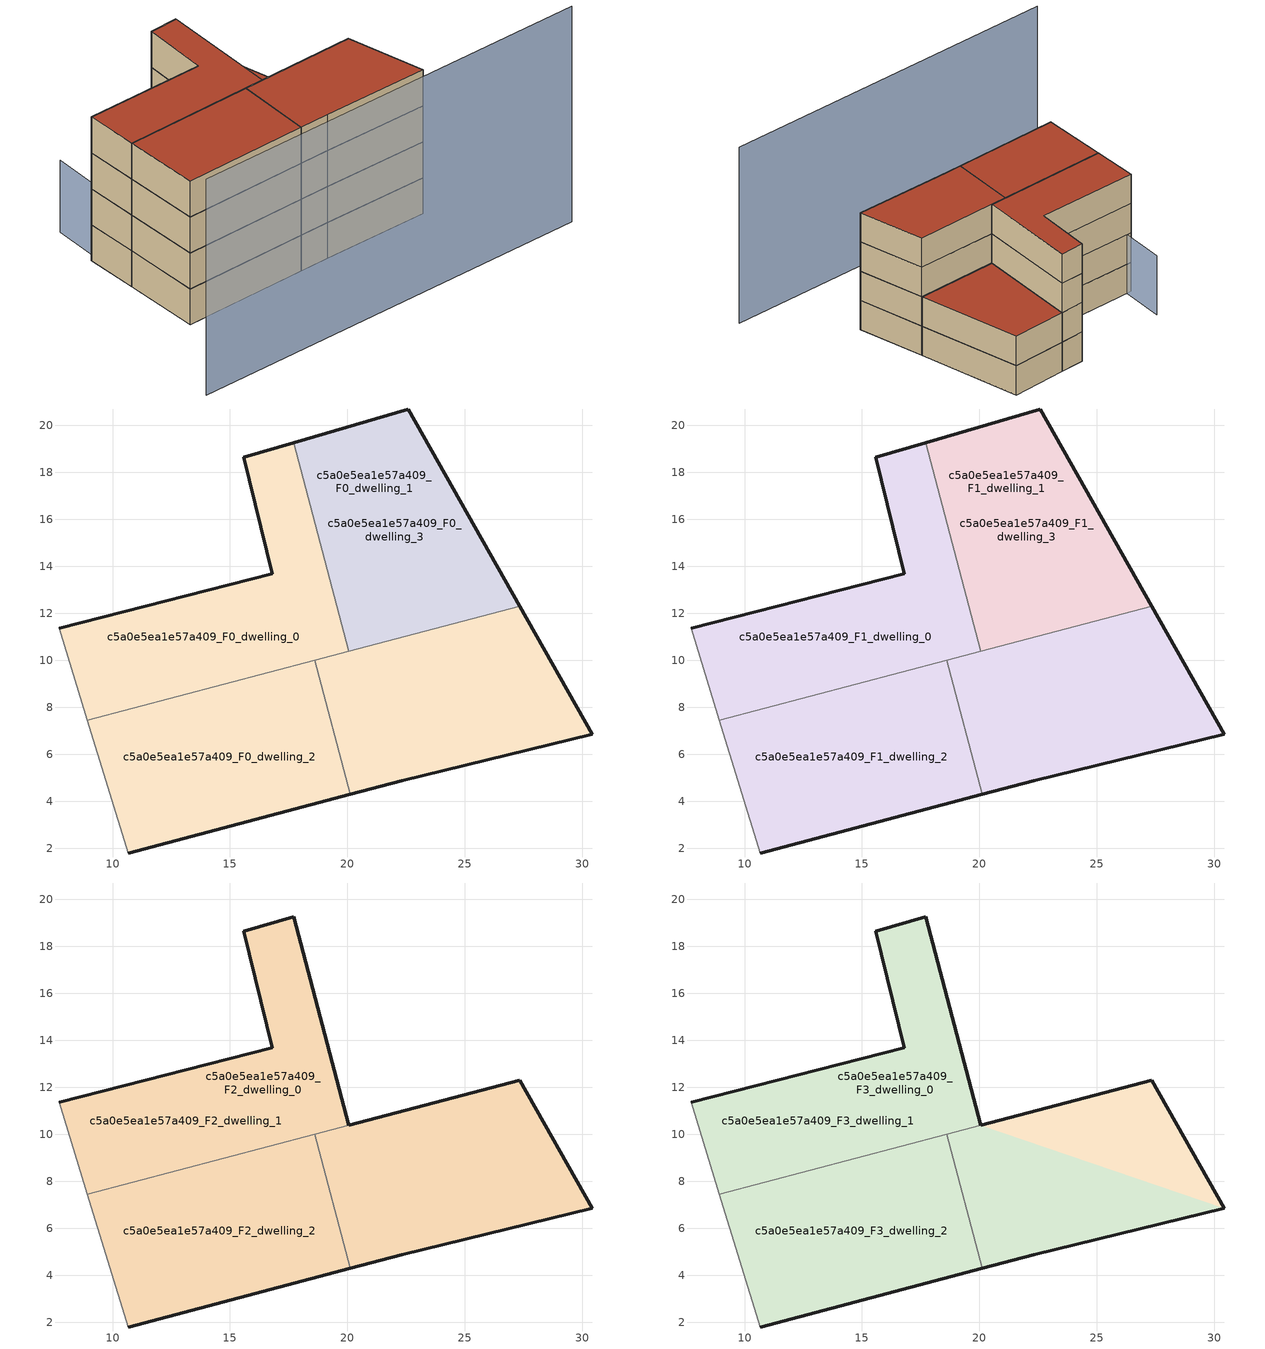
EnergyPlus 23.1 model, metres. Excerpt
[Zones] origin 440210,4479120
c5a0e5ea1e57a409_F0_dwelling_0
 floor ground (EU_floor_Construction): 20.05,10.38 17.71,19.26 15.59,18.64 16.8,13.7 7.73,11.37 8.93,7.46 z0; 20.12,4.29 18.62,10.01 8.93,7.46 10.67,1.8 z0
 wall outside (EU_wall_Construction): 20.12,4.29 10.67,1.8 z0:3
 wall adiabatic (EU_wall_Construction): 10.67,1.8 8.93,7.46 z0:3
 wall to c5a0e5ea1e57a409_F0_dwelling_1 (EU_wall_Construction): 18.62,10.01 20.12,4.29 z0:3
 wall to c5a0e5ea1e57a409_F0_dwelling_2 (EU_wall_Construction): 8.93,7.46 18.62,10.01 z0:3
c5a0e5ea1e57a409_F0_dwelling_1
 floor ground (EU_floor_Construction): 20.05,10.39 17.72,19.26 15.59,18.64 16.8,13.7 18.62,10.01 z0; 18.62,10.01 16.8,13.7 7.73,11.37 8.93,7.46 z0; 30.42,6.86 20.05,10.38 18.62,10.01 20.12,4.29 22.31,4.87 z0; 30.42,6.86 27.34,12.3 20.05,10.38 z0; 27.34,12.3 22.59,20.7 17.72,19.26 20.05,10.39 z0
 wall outside (EU_wall_Construction): 27.34,12.3 30.42,6.86 22.31,4.87 20.12,4.29 z0:3
 wall to c5a0e5ea1e57a409_F0_dwelling_3 (EU_wall_Construction): 20.05,10.39 27.34,12.3 z0:3
 wall to c5a0e5ea1e57a409_F0_dwelling_2 (EU_wall_Construction): 18.62,10.01 20.05,10.38 z0:3
c5a0e5ea1e57a409_F0_dwelling_2
 floor ground (EU_floor_Construction): 18.62,10.01 16.8,13.7 7.73,11.37 8.93,7.46 z0; 20.12,4.29 18.62,10.01 8.93,7.46 10.67,1.8 z0; 30.42,6.86 20.05,10.38 18.62,10.01 20.12,4.29 22.31,4.87 z0; 30.42,6.86 27.34,12.3 20.05,10.38 z0; 20.05,10.39 17.71,19.26 15.59,18.64 16.8,13.7 18.62,10.01 z0
 wall outside (EU_wall_Construction): 7.73,11.37 16.8,13.7 15.59,18.64 17.72,19.26 z0:3
 wall adiabatic (EU_wall_Construction): 8.93,7.46 7.73,11.37 z0:3
 wall to c5a0e5ea1e57a409_F0_dwelling_3 (EU_wall_Construction): 17.71,19.26 20.05,10.38 z0:3
c5a0e5ea1e57a409_F0_dwelling_3
 floor ground (EU_floor_Construction): 27.34,12.3 22.59,20.7 17.71,19.26 20.05,10.39 z0; 30.42,6.86 27.34,12.3 18.62,10.01 20.12,4.29 22.31,4.87 z0
 wall outside (EU_wall_Construction): 17.72,19.26 22.59,20.7 27.34,12.3 z0:3
c5a0e5ea1e57a409_F1_dwelling_0
 floor to c5a0e5ea1e57a409_F0_dwelling_0 (EU_floor_Construction): 20.05,10.38 17.71,19.26 15.59,18.64 16.8,13.7 7.73,11.37 8.93,7.46 z3
 floor adiabatic (EU_floor_Construction): 20.12,4.29 18.62,10.01 8.93,7.46 10.67,1.8 z3
 wall outside (EU_wall_Construction): 20.12,4.29 10.67,1.8 z3:6
 wall adiabatic (EU_wall_Construction): 10.67,1.8 8.93,7.46 z3:6
 wall to c5a0e5ea1e57a409_F1_dwelling_1 (EU_wall_Construction): 18.62,10.01 20.12,4.29 z3:6
 wall to c5a0e5ea1e57a409_F1_dwelling_2 (EU_wall_Construction): 8.93,7.46 18.62,10.01 z3:6
c5a0e5ea1e57a409_F1_dwelling_1
 floor to c5a0e5ea1e57a409_F0_dwelling_2 (EU_floor_Construction): 30.42,6.86 20.05,10.38 18.62,10.01 20.12,4.29 22.31,4.87 z3; 30.42,6.86 27.34,12.3 20.05,10.38 z3
 floor to c5a0e5ea1e57a409_F0_dwelling_1 (EU_floor_Construction): 20.05,10.39 17.71,19.26 15.59,18.64 16.8,13.7 18.62,10.01 z3; 18.62,10.01 16.8,13.7 7.73,11.37 8.93,7.46 z3
 floor adiabatic (EU_floor_Construction): 27.34,12.3 22.59,20.7 17.72,19.26 20.05,10.39 z3
 wall outside (EU_wall_Construction): 27.34,12.3 30.42,6.86 22.31,4.87 20.12,4.29 z3:6
 wall to c5a0e5ea1e57a409_F1_dwelling_3 (EU_wall_Construction): 20.05,10.39 27.34,12.3 z3:6
 wall to c5a0e5ea1e57a409_F1_dwelling_2 (EU_wall_Construction): 18.62,10.01 20.05,10.38 z3:6
 ceiling adiabatic (EU_floor_Construction): 27.34,12.3 30.42,6.86 20.05,10.38 z6
 roof outside (EU_floor_Construction): 22.59,20.7 27.34,12.3 20.05,10.39 17.71,19.26 z6
c5a0e5ea1e57a409_F1_dwelling_2
 floor to c5a0e5ea1e57a409_F0_dwelling_2 (EU_floor_Construction): 18.62,10.01 16.8,13.7 7.73,11.37 8.93,7.46 z3; 20.05,10.39 17.71,19.26 15.59,18.64 16.8,13.7 18.62,10.01 z3; 20.12,4.29 18.62,10.01 8.93,7.46 10.67,1.8 z3
 floor to c5a0e5ea1e57a409_F0_dwelling_1 (EU_floor_Construction): 30.42,6.86 20.05,10.38 18.62,10.01 20.12,4.29 22.31,4.87 z3; 30.42,6.86 27.34,12.3 20.05,10.38 z3
 wall outside (EU_wall_Construction): 7.73,11.37 16.8,13.7 15.59,18.64 17.72,19.26 z3:6
 wall adiabatic (EU_wall_Construction): 8.93,7.46 7.73,11.37 z3:6
 wall to c5a0e5ea1e57a409_F1_dwelling_3 (EU_wall_Construction): 17.71,19.26 20.05,10.38 z3:6
c5a0e5ea1e57a409_F1_dwelling_3
 floor to c5a0e5ea1e57a409_F0_dwelling_3 (EU_floor_Construction): 27.34,12.3 22.59,20.7 17.71,19.26 20.05,10.39 z3; 30.42,6.86 27.34,12.3 18.62,10.01 20.12,4.29 22.31,4.87 z3
 wall outside (EU_wall_Construction): 17.72,19.26 22.59,20.7 27.34,12.3 z3:6
 ceiling adiabatic (EU_roof_Construction): 27.34,12.3 30.42,6.86 22.31,4.87 20.12,4.29 18.62,10.01 z6
 roof outside (EU_roof_Construction): 22.59,20.7 27.34,12.3 20.05,10.39 17.71,19.26 z6
c5a0e5ea1e57a409_F2_dwelling_0
 floor to c5a0e5ea1e57a409_F1_dwelling_0 (EU_floor_Construction): 20.05,10.38 17.71,19.26 15.59,18.64 16.8,13.7 7.73,11.37 8.93,7.46 z6
 floor adiabatic (EU_floor_Construction): 20.12,4.29 18.62,10.01 8.93,7.46 10.67,1.8 z6
 wall outside (EU_wall_Construction): 20.12,4.29 10.67,1.8 z6:9
 wall adiabatic (EU_wall_Construction): 10.67,1.8 8.93,7.46 z6:9
 wall to c5a0e5ea1e57a409_F2_dwelling_1 (EU_wall_Construction): 18.62,10.01 20.12,4.29 z6:9
 wall to c5a0e5ea1e57a409_F2_dwelling_2 (EU_wall_Construction): 8.93,7.46 18.62,10.01 z6:9
c5a0e5ea1e57a409_F2_dwelling_1
 floor to c5a0e5ea1e57a409_F1_dwelling_2 (EU_floor_Construction): 30.42,6.86 20.05,10.38 18.62,10.01 20.12,4.29 22.31,4.87 z6; 30.42,6.86 27.34,12.3 20.05,10.38 z6
 floor to c5a0e5ea1e57a409_F1_dwelling_1 (EU_floor_Construction): 20.05,10.39 17.71,19.26 15.59,18.64 16.8,13.7 18.62,10.01 z6; 18.62,10.01 16.8,13.7 7.73,11.37 8.93,7.46 z6
 wall outside (EU_wall_Construction): 20.05,10.39 27.34,12.3 30.42,6.86 22.31,4.87 20.12,4.29 z6:9
 wall to c5a0e5ea1e57a409_F2_dwelling_2 (EU_wall_Construction): 18.62,10.01 20.05,10.39 z6:9
c5a0e5ea1e57a409_F2_dwelling_2
 floor to c5a0e5ea1e57a409_F1_dwelling_2 (EU_floor_Construction): 18.62,10.01 16.8,13.7 7.73,11.37 8.93,7.46 z6; 20.05,10.39 17.71,19.26 15.59,18.64 16.8,13.7 18.62,10.01 z6; 20.12,4.29 18.62,10.01 8.93,7.46 10.67,1.8 z6
 floor to c5a0e5ea1e57a409_F1_dwelling_1 (EU_floor_Construction): 30.42,6.86 20.05,10.38 18.62,10.01 20.12,4.29 22.31,4.87 z6
 floor adiabatic (EU_floor_Construction): 30.42,6.86 27.34,12.3 20.05,10.38 z6
 wall outside (EU_wall_Construction): 7.73,11.37 16.8,13.7 15.59,18.64 17.72,19.26 20.05,10.38 z6:9
 wall adiabatic (EU_wall_Construction): 8.93,7.46 7.73,11.37 z6:9
c5a0e5ea1e57a409_F3_dwelling_0
 floor to c5a0e5ea1e57a409_F2_dwelling_0 (EU_floor_Construction): 20.05,10.38 17.71,19.26 15.59,18.64 16.8,13.7 7.73,11.37 8.93,7.46 z9
 floor adiabatic (EU_floor_Construction): 20.12,4.29 18.62,10.01 8.93,7.46 10.67,1.8 z9
 wall outside (EU_wall_Construction): 20.12,4.29 10.67,1.8 z9:12
 wall adiabatic (EU_wall_Construction): 10.67,1.8 8.93,7.46 z9:12
 wall to c5a0e5ea1e57a409_F3_dwelling_1 (EU_wall_Construction): 18.62,10.01 20.12,4.29 z9:12
 wall to c5a0e5ea1e57a409_F3_dwelling_2 (EU_wall_Construction): 8.93,7.46 18.62,10.01 z9:12
 roof outside (EU_roof_Construction): 17.71,19.26 20.05,10.38 8.93,7.46 7.73,11.37 16.8,13.7 15.59,18.64 z12; 18.62,10.01 20.12,4.29 10.67,1.8 8.93,7.46 z12
c5a0e5ea1e57a409_F3_dwelling_1
 floor to c5a0e5ea1e57a409_F2_dwelling_2 (EU_floor_Construction): 30.42,6.86 20.05,10.38 18.62,10.01 20.12,4.29 22.31,4.87 z9
 floor to c5a0e5ea1e57a409_F2_dwelling_1 (EU_floor_Construction): 20.05,10.39 17.71,19.26 15.59,18.64 16.8,13.7 18.62,10.01 z9; 18.62,10.01 16.8,13.7 7.73,11.37 8.93,7.46 z9; 30.42,6.86 27.34,12.3 20.05,10.38 z9
 wall outside (EU_wall_Construction): 20.05,10.39 27.34,12.3 30.42,6.86 22.31,4.87 20.12,4.29 z9:12
 wall to c5a0e5ea1e57a409_F3_dwelling_2 (EU_wall_Construction): 18.62,10.01 20.05,10.39 z9:12
 roof outside (EU_roof_Construction): 16.8,13.7 18.62,10.01 8.93,7.46 7.73,11.37 z12; 17.71,19.26 20.05,10.39 18.62,10.01 16.8,13.7 15.59,18.64 z12; 27.34,12.3 30.42,6.86 22.31,4.87 20.12,4.29 18.62,10.01 z12
c5a0e5ea1e57a409_F3_dwelling_2
 floor to c5a0e5ea1e57a409_F2_dwelling_2 (EU_floor_Construction): 18.62,10.01 16.8,13.7 7.73,11.37 8.93,7.46 z9; 20.05,10.39 17.71,19.26 15.59,18.64 16.8,13.7 18.62,10.01 z9; 20.12,4.29 18.62,10.01 8.93,7.46 10.67,1.8 z9; 30.42,6.86 27.34,12.3 20.05,10.38 z9
 floor to c5a0e5ea1e57a409_F2_dwelling_1 (EU_floor_Construction): 30.42,6.86 20.05,10.38 18.62,10.01 20.12,4.29 22.31,4.87 z9
 wall outside (EU_wall_Construction): 7.73,11.37 16.8,13.7 15.59,18.64 17.72,19.26 20.05,10.38 z9:12
 wall adiabatic (EU_wall_Construction): 8.93,7.46 7.73,11.37 z9:12
 roof outside (EU_roof_Construction): 18.62,10.01 20.12,4.29 10.67,1.8 8.93,7.46 z12; 16.8,13.7 18.62,10.01 8.93,7.46 7.73,11.37 z12; 17.71,19.26 20.05,10.39 18.62,10.01 16.8,13.7 15.59,18.64 z12; 27.34,12.3 30.42,6.86 22.31,4.87 20.12,4.29 18.62,10.01 z12
shading: 7.21,15.24 10.67,1.8 z0:6; 8.26,-6.02 39.14,1.77 z0:18
[Building]
EU S2 Campaign: North Axis=0; Terrain=City; Solar Distribution=FullExterior
[Site:Location]
Madrid: Latitude=40.5; Longitude=-3.5; Time Zone=1; Elevation=609
[SizingPeriod:WeatherFileDays]
AnnualSizingPeriod: Begin Month=1; Begin Day of Month=1; End Month=12; End Day of Month=31; Day of Week for Start Day=Monday; Use Weather File Daylight Saving Period=No; Use Weather File Rain and Snow Indicators=No
[MATERIAL]
EU_InternalMass_Material: Roughness=MediumRough; Thickness=0.1; Conductivity=1; Density=1800; Specific Heat=900; Thermal Absorptance=0.9; Solar Absorptance=0.7; Visible Absorptance=0.7
[MATERIAL:NOMASS] Roughness=MediumRough; Thermal Absorptance=0.9; Solar Absorptance=0.7; Visible Absorptance=0.7
Name | Thermal Resistance
EU_wall_NoMass | 1.60022
EU_roof_NoMass | 1.57597
EU_floor_NoMass | 0.470652
[CONSTRUCTION]
EU_wall_Construction: EU_wall_NoMass
EU_roof_Construction: EU_roof_NoMass
EU_floor_Construction: EU_floor_NoMass
EU_InternalMass_Construction: EU_InternalMass_Material
[ZONE] Type=1; Multiplier=1; Ceiling Height=autocalculate; Floor Area=autocalculate; Part of Total Floor Area=Yes
Name | Volume
c5a0e5ea1e57a409_F0_dwelling_0; c5a0e5ea1e57a409_F1_dwelling_0; c5a0e5ea1e57a409_F2_dwelling_0; c5a0e5ea1e57a409_F3_dwelling_0 | 350.892
c5a0e5ea1e57a409_F0_dwelling_1 | 526.335
c5a0e5ea1e57a409_F1_dwelling_1 | 526.339
c5a0e5ea1e57a409_F2_dwelling_1; c5a0e5ea1e57a409_F3_dwelling_1 | 350.884
c5a0e5ea1e57a409_F0_dwelling_2 | 526.317
c5a0e5ea1e57a409_F1_dwelling_2; c5a0e5ea1e57a409_F2_dwelling_2; c5a0e5ea1e57a409_F3_dwelling_2 | 526.315
c5a0e5ea1e57a409_F0_dwelling_3; c5a0e5ea1e57a409_F1_dwelling_3 | 350.89
[INTERNALMASS] Construction=EU_InternalMass_Construction
Name | Zone or ZoneList | Surface Area
c5a0e5ea1e57a409_F0_dwelling_0_EU_InternalMass | c5a0e5ea1e57a409_F0_dwelling_0 | 58.48
c5a0e5ea1e57a409_F0_dwelling_1_EU_InternalMass | c5a0e5ea1e57a409_F0_dwelling_1 | 58.4786
c5a0e5ea1e57a409_F0_dwelling_2_EU_InternalMass | c5a0e5ea1e57a409_F0_dwelling_2 | 58.4849
c5a0e5ea1e57a409_F0_dwelling_3_EU_InternalMass | c5a0e5ea1e57a409_F0_dwelling_3 | 58.4839
c5a0e5ea1e57a409_F1_dwelling_0_EU_InternalMass | c5a0e5ea1e57a409_F1_dwelling_0 | 58.48
c5a0e5ea1e57a409_F1_dwelling_1_EU_InternalMass | c5a0e5ea1e57a409_F1_dwelling_1 | 58.4786
c5a0e5ea1e57a409_F1_dwelling_2_EU_InternalMass | c5a0e5ea1e57a409_F1_dwelling_2 | 58.4849
c5a0e5ea1e57a409_F1_dwelling_3_EU_InternalMass | c5a0e5ea1e57a409_F1_dwelling_3 | 58.4839
c5a0e5ea1e57a409_F2_dwelling_0_EU_InternalMass | c5a0e5ea1e57a409_F2_dwelling_0 | 77.9689
c5a0e5ea1e57a409_F2_dwelling_1_EU_InternalMass | c5a0e5ea1e57a409_F2_dwelling_1 | 77.9776
c5a0e5ea1e57a409_F2_dwelling_2_EU_InternalMass | c5a0e5ea1e57a409_F2_dwelling_2 | 77.9699
c5a0e5ea1e57a409_F3_dwelling_0_EU_InternalMass | c5a0e5ea1e57a409_F3_dwelling_0 | 77.9689
c5a0e5ea1e57a409_F3_dwelling_1_EU_InternalMass | c5a0e5ea1e57a409_F3_dwelling_1 | 77.9776
c5a0e5ea1e57a409_F3_dwelling_2_EU_InternalMass | c5a0e5ea1e57a409_F3_dwelling_2 | 77.9699
[OTHEREQUIPMENT] Fuel Type=Electricity; Design Level Calculation Method=Watts/Area; Power per Zone Floor Area=1; Fraction Latent=0; Fraction Radiant=0; Fraction Lost=0; Carbon Dioxide Generation Rate=0; EndUse Subcategory=EU_Step8_InternalGains
Name | Zone or ZoneList or Space or SpaceList | Schedule
EU_Step8_InternalGain_c5a0e5ea1e57a409_F0_dwelling_0_f000 | c5a0e5ea1e57a409_F0_dwelling_0 | EU_Step8_GainSchedule_c5a0e5ea1e57a409_F0_dwelling_0_f000
EU_Step8_InternalGain_c5a0e5ea1e57a409_F0_dwelling_1_f000 | c5a0e5ea1e57a409_F0_dwelling_1 | EU_Step8_GainSchedule_c5a0e5ea1e57a409_F0_dwelling_1_f000
EU_Step8_InternalGain_c5a0e5ea1e57a409_F0_dwelling_2_f000 | c5a0e5ea1e57a409_F0_dwelling_2 | EU_Step8_GainSchedule_c5a0e5ea1e57a409_F0_dwelling_2_f000
EU_Step8_InternalGain_c5a0e5ea1e57a409_F0_dwelling_3_f000 | c5a0e5ea1e57a409_F0_dwelling_3 | EU_Step8_GainSchedule_c5a0e5ea1e57a409_F0_dwelling_3_f000
EU_Step8_InternalGain_c5a0e5ea1e57a409_F1_dwelling_0_f000 | c5a0e5ea1e57a409_F1_dwelling_0 | EU_Step8_GainSchedule_c5a0e5ea1e57a409_F1_dwelling_0_f000
EU_Step8_InternalGain_c5a0e5ea1e57a409_F1_dwelling_1_f000 | c5a0e5ea1e57a409_F1_dwelling_1 | EU_Step8_GainSchedule_c5a0e5ea1e57a409_F1_dwelling_1_f000
EU_Step8_InternalGain_c5a0e5ea1e57a409_F1_dwelling_2_f000 | c5a0e5ea1e57a409_F1_dwelling_2 | EU_Step8_GainSchedule_c5a0e5ea1e57a409_F1_dwelling_2_f000
EU_Step8_InternalGain_c5a0e5ea1e57a409_F1_dwelling_3_f000 | c5a0e5ea1e57a409_F1_dwelling_3 | EU_Step8_GainSchedule_c5a0e5ea1e57a409_F1_dwelling_3_f000
EU_Step8_InternalGain_c5a0e5ea1e57a409_F2_dwelling_0_f000 | c5a0e5ea1e57a409_F2_dwelling_0 | EU_Step8_GainSchedule_c5a0e5ea1e57a409_F2_dwelling_0_f000
EU_Step8_InternalGain_c5a0e5ea1e57a409_F2_dwelling_1_f000 | c5a0e5ea1e57a409_F2_dwelling_1 | EU_Step8_GainSchedule_c5a0e5ea1e57a409_F2_dwelling_1_f000
EU_Step8_InternalGain_c5a0e5ea1e57a409_F2_dwelling_2_f000 | c5a0e5ea1e57a409_F2_dwelling_2 | EU_Step8_GainSchedule_c5a0e5ea1e57a409_F2_dwelling_2_f000
EU_Step8_InternalGain_c5a0e5ea1e57a409_F3_dwelling_0_f000 | c5a0e5ea1e57a409_F3_dwelling_0 | EU_Step8_GainSchedule_c5a0e5ea1e57a409_F3_dwelling_0_f000
EU_Step8_InternalGain_c5a0e5ea1e57a409_F3_dwelling_1_f000 | c5a0e5ea1e57a409_F3_dwelling_1 | EU_Step8_GainSchedule_c5a0e5ea1e57a409_F3_dwelling_1_f000
EU_Step8_InternalGain_c5a0e5ea1e57a409_F3_dwelling_2_f000 | c5a0e5ea1e57a409_F3_dwelling_2 | EU_Step8_GainSchedule_c5a0e5ea1e57a409_F3_dwelling_2_f000
[ZONEVENTILATION:DESIGNFLOWRATE] Schedule=EU_AlwaysOn; Design Flow Rate Calculation Method=AirChanges/Hour; Air Changes per Hour=0.480704; Ventilation Type=Natural; Fan Pressure Rise=0; Fan Total Efficiency=1; Constant Term Coefficient=1; Temperature Term Coefficient=0; Velocity Term Coefficient=0; Velocity Squared Term Coefficient=0; Minimum Indoor Temperature=-100; Maximum Indoor Temperature=100; Delta Temperature=-100; Minimum Outdoor Temperature=-100; Maximum Outdoor Temperature=100; Maximum Wind Speed=40
Name | Zone or ZoneList or Space or SpaceList
EU_ConstantAir_c5a0e5ea1e57a409_F0_dwelling_0 | c5a0e5ea1e57a409_F0_dwelling_0
EU_ConstantAir_c5a0e5ea1e57a409_F0_dwelling_1 | c5a0e5ea1e57a409_F0_dwelling_1
EU_ConstantAir_c5a0e5ea1e57a409_F0_dwelling_2 | c5a0e5ea1e57a409_F0_dwelling_2
EU_ConstantAir_c5a0e5ea1e57a409_F0_dwelling_3 | c5a0e5ea1e57a409_F0_dwelling_3
EU_ConstantAir_c5a0e5ea1e57a409_F1_dwelling_0 | c5a0e5ea1e57a409_F1_dwelling_0
EU_ConstantAir_c5a0e5ea1e57a409_F1_dwelling_1 | c5a0e5ea1e57a409_F1_dwelling_1
EU_ConstantAir_c5a0e5ea1e57a409_F1_dwelling_2 | c5a0e5ea1e57a409_F1_dwelling_2
EU_ConstantAir_c5a0e5ea1e57a409_F1_dwelling_3 | c5a0e5ea1e57a409_F1_dwelling_3
EU_ConstantAir_c5a0e5ea1e57a409_F2_dwelling_0 | c5a0e5ea1e57a409_F2_dwelling_0
EU_ConstantAir_c5a0e5ea1e57a409_F2_dwelling_1 | c5a0e5ea1e57a409_F2_dwelling_1
EU_ConstantAir_c5a0e5ea1e57a409_F2_dwelling_2 | c5a0e5ea1e57a409_F2_dwelling_2
EU_ConstantAir_c5a0e5ea1e57a409_F3_dwelling_0 | c5a0e5ea1e57a409_F3_dwelling_0
EU_ConstantAir_c5a0e5ea1e57a409_F3_dwelling_1 | c5a0e5ea1e57a409_F3_dwelling_1
EU_ConstantAir_c5a0e5ea1e57a409_F3_dwelling_2 | c5a0e5ea1e57a409_F3_dwelling_2
[HVACTEMPLATE:THERMOSTAT] Constant Heating Setpoint=20; Constant Cooling Setpoint=50
EU_HeatOnly_c5a0e5ea1e57a409_F0_dwelling_0; EU_HeatOnly_c5a0e5ea1e57a409_F0_dwelling_1; EU_HeatOnly_c5a0e5ea1e57a409_F0_dwelling_2; EU_HeatOnly_c5a0e5ea1e57a409_F0_dwelling_3; EU_HeatOnly_c5a0e5ea1e57a409_F1_dwelling_0; EU_HeatOnly_c5a0e5ea1e57a409_F1_dwelling_1; EU_HeatOnly_c5a0e5ea1e57a409_F1_dwelling_2; EU_HeatOnly_c5a0e5ea1e57a409_F1_dwelling_3; EU_HeatOnly_c5a0e5ea1e57a409_F2_dwelling_0; EU_HeatOnly_c5a0e5ea1e57a409_F2_dwelling_1; EU_HeatOnly_c5a0e5ea1e57a409_F2_dwelling_2; EU_HeatOnly_c5a0e5ea1e57a409_F3_dwelling_0; EU_HeatOnly_c5a0e5ea1e57a409_F3_dwelling_1; EU_HeatOnly_c5a0e5ea1e57a409_F3_dwelling_2
[HVACTEMPLATE:ZONE:IDEALLOADSAIRSYSTEM] System Availability Schedule=EU_AlwaysOn; Maximum Heating Supply Air Temperature=50; Minimum Cooling Supply Air Temperature=13; Maximum Heating Supply Air Humidity Ratio=0.0156; Minimum Cooling Supply Air Humidity Ratio=0.0077; Heating Limit=NoLimit; Cooling Limit=NoLimit; Heating Availability Schedule=EU_AlwaysOn; Cooling Availability Schedule=EU_CoolingOff; Dehumidification Control Type=ConstantSensibleHeatRatio; Cooling Sensible Heat Ratio=0.7; Dehumidification Setpoint=60; Humidification Control Type=None; Humidification Setpoint=30; Outdoor Air Method=None; Outdoor Air Flow Rate per Person=0.00944; Outdoor Air Flow Rate per Zone Floor Area=0; Outdoor Air Flow Rate per Zone=0; Demand Controlled Ventilation Type=None; Outdoor Air Economizer Type=NoEconomizer; Heat Recovery Type=None; Sensible Heat Recovery Effectiveness=0.7; Latent Heat Recovery Effectiveness=0.65
Name | Template Thermostat
c5a0e5ea1e57a409_F0_dwelling_0 | EU_HeatOnly_c5a0e5ea1e57a409_F0_dwelling_0
c5a0e5ea1e57a409_F0_dwelling_1 | EU_HeatOnly_c5a0e5ea1e57a409_F0_dwelling_1
c5a0e5ea1e57a409_F0_dwelling_2 | EU_HeatOnly_c5a0e5ea1e57a409_F0_dwelling_2
c5a0e5ea1e57a409_F0_dwelling_3 | EU_HeatOnly_c5a0e5ea1e57a409_F0_dwelling_3
c5a0e5ea1e57a409_F1_dwelling_0 | EU_HeatOnly_c5a0e5ea1e57a409_F1_dwelling_0
c5a0e5ea1e57a409_F1_dwelling_1 | EU_HeatOnly_c5a0e5ea1e57a409_F1_dwelling_1
c5a0e5ea1e57a409_F1_dwelling_2 | EU_HeatOnly_c5a0e5ea1e57a409_F1_dwelling_2
c5a0e5ea1e57a409_F1_dwelling_3 | EU_HeatOnly_c5a0e5ea1e57a409_F1_dwelling_3
c5a0e5ea1e57a409_F2_dwelling_0 | EU_HeatOnly_c5a0e5ea1e57a409_F2_dwelling_0
c5a0e5ea1e57a409_F2_dwelling_1 | EU_HeatOnly_c5a0e5ea1e57a409_F2_dwelling_1
c5a0e5ea1e57a409_F2_dwelling_2 | EU_HeatOnly_c5a0e5ea1e57a409_F2_dwelling_2
c5a0e5ea1e57a409_F3_dwelling_0 | EU_HeatOnly_c5a0e5ea1e57a409_F3_dwelling_0
c5a0e5ea1e57a409_F3_dwelling_1 | EU_HeatOnly_c5a0e5ea1e57a409_F3_dwelling_1
c5a0e5ea1e57a409_F3_dwelling_2 | EU_HeatOnly_c5a0e5ea1e57a409_F3_dwelling_2
[SIZING:ZONE] Zone Cooling Design Supply Air Temperature Input Method=SupplyAirTemperature; Zone Cooling Design Supply Air Temperature=13; Zone Heating Design Supply Air Temperature Input Method=SupplyAirTemperature; Zone Heating Design Supply Air Temperature=50; Zone Cooling Design Supply Air Humidity Ratio=0.008; Zone Heating Design Supply Air Humidity Ratio=0.008; Cooling Design Air Flow Method=DesignDay; Cooling Design Air Flow Rate=0; Cooling Minimum Air Flow per Zone Floor Area=0.000762; Cooling Minimum Air Flow=0; Cooling Minimum Air Flow Fraction=0.2; Heating Design Air Flow Method=DesignDay; Heating Design Air Flow Rate=0; Heating Maximum Air Flow per Zone Floor Area=0.002032; Heating Maximum Air Flow=0.141576; Heating Maximum Air Flow Fraction=0.3; Account for Dedicated Outdoor Air System=No; Dedicated Outdoor Air System Control Strategy=NeutralSupplyAir; Dedicated Outdoor Air Low Setpoint Temperature for Design=autosize; Dedicated Outdoor Air High Setpoint Temperature for Design=autosize; Zone Load Sizing Method=Sensible Load Only No Latent Load; Zone Latent Cooling Design Supply Air Humidity Ratio Input Method=HumidityRatioDifference; Zone Cooling Design Supply Air Humidity Ratio Difference=0.005; Zone Latent Heating Design Supply Air Humidity Ratio Input Method=HumidityRatioDifference; Zone Humidification Design Supply Air Humidity Ratio Difference=0.005
c5a0e5ea1e57a409_F0_dwelling_0; c5a0e5ea1e57a409_F0_dwelling_1; c5a0e5ea1e57a409_F0_dwelling_2; c5a0e5ea1e57a409_F0_dwelling_3; c5a0e5ea1e57a409_F1_dwelling_0; c5a0e5ea1e57a409_F1_dwelling_1; c5a0e5ea1e57a409_F1_dwelling_2; c5a0e5ea1e57a409_F1_dwelling_3; c5a0e5ea1e57a409_F2_dwelling_0; c5a0e5ea1e57a409_F2_dwelling_1; c5a0e5ea1e57a409_F2_dwelling_2; c5a0e5ea1e57a409_F3_dwelling_0; c5a0e5ea1e57a409_F3_dwelling_1; c5a0e5ea1e57a409_F3_dwelling_2
[SCHEDULE:CONSTANT]
Name | Hourly Value
EU_AlwaysOn | 1
EU_CoolingOff | 0
[SCHEDULE:FILE] Column Number=1; Rows to Skip at Top=0; Number of Hours of Data=8760; Column Separator=Comma; Interpolate to Timestep=No; Minutes per Item=60; Adjust Schedule for Daylight Savings=Yes
Name | File
EU_Step8_GainSchedule_c5a0e5ea1e57a409_F0_dwelling_0_f000 | ../../schedules/c5a0e5ea1e57a409/c5a0e5ea1e57a409_F0_dwelling_0_f000_gain.csv
EU_Step8_GainSchedule_c5a0e5ea1e57a409_F0_dwelling_1_f000 | ../../schedules/c5a0e5ea1e57a409/c5a0e5ea1e57a409_F0_dwelling_1_f000_gain.csv
EU_Step8_GainSchedule_c5a0e5ea1e57a409_F0_dwelling_2_f000 | ../../schedules/c5a0e5ea1e57a409/c5a0e5ea1e57a409_F0_dwelling_2_f000_gain.csv
EU_Step8_GainSchedule_c5a0e5ea1e57a409_F0_dwelling_3_f000 | ../../schedules/c5a0e5ea1e57a409/c5a0e5ea1e57a409_F0_dwelling_3_f000_gain.csv
EU_Step8_GainSchedule_c5a0e5ea1e57a409_F1_dwelling_0_f000 | ../../schedules/c5a0e5ea1e57a409/c5a0e5ea1e57a409_F1_dwelling_0_f000_gain.csv
EU_Step8_GainSchedule_c5a0e5ea1e57a409_F1_dwelling_1_f000 | ../../schedules/c5a0e5ea1e57a409/c5a0e5ea1e57a409_F1_dwelling_1_f000_gain.csv
EU_Step8_GainSchedule_c5a0e5ea1e57a409_F1_dwelling_2_f000 | ../../schedules/c5a0e5ea1e57a409/c5a0e5ea1e57a409_F1_dwelling_2_f000_gain.csv
EU_Step8_GainSchedule_c5a0e5ea1e57a409_F1_dwelling_3_f000 | ../../schedules/c5a0e5ea1e57a409/c5a0e5ea1e57a409_F1_dwelling_3_f000_gain.csv
EU_Step8_GainSchedule_c5a0e5ea1e57a409_F2_dwelling_0_f000 | ../../schedules/c5a0e5ea1e57a409/c5a0e5ea1e57a409_F2_dwelling_0_f000_gain.csv
EU_Step8_GainSchedule_c5a0e5ea1e57a409_F2_dwelling_1_f000 | ../../schedules/c5a0e5ea1e57a409/c5a0e5ea1e57a409_F2_dwelling_1_f000_gain.csv
EU_Step8_GainSchedule_c5a0e5ea1e57a409_F2_dwelling_2_f000 | ../../schedules/c5a0e5ea1e57a409/c5a0e5ea1e57a409_F2_dwelling_2_f000_gain.csv
EU_Step8_GainSchedule_c5a0e5ea1e57a409_F3_dwelling_0_f000 | ../../schedules/c5a0e5ea1e57a409/c5a0e5ea1e57a409_F3_dwelling_0_f000_gain.csv
EU_Step8_GainSchedule_c5a0e5ea1e57a409_F3_dwelling_1_f000 | ../../schedules/c5a0e5ea1e57a409/c5a0e5ea1e57a409_F3_dwelling_1_f000_gain.csv
EU_Step8_GainSchedule_c5a0e5ea1e57a409_F3_dwelling_2_f000 | ../../schedules/c5a0e5ea1e57a409/c5a0e5ea1e57a409_F3_dwelling_2_f000_gain.csv
